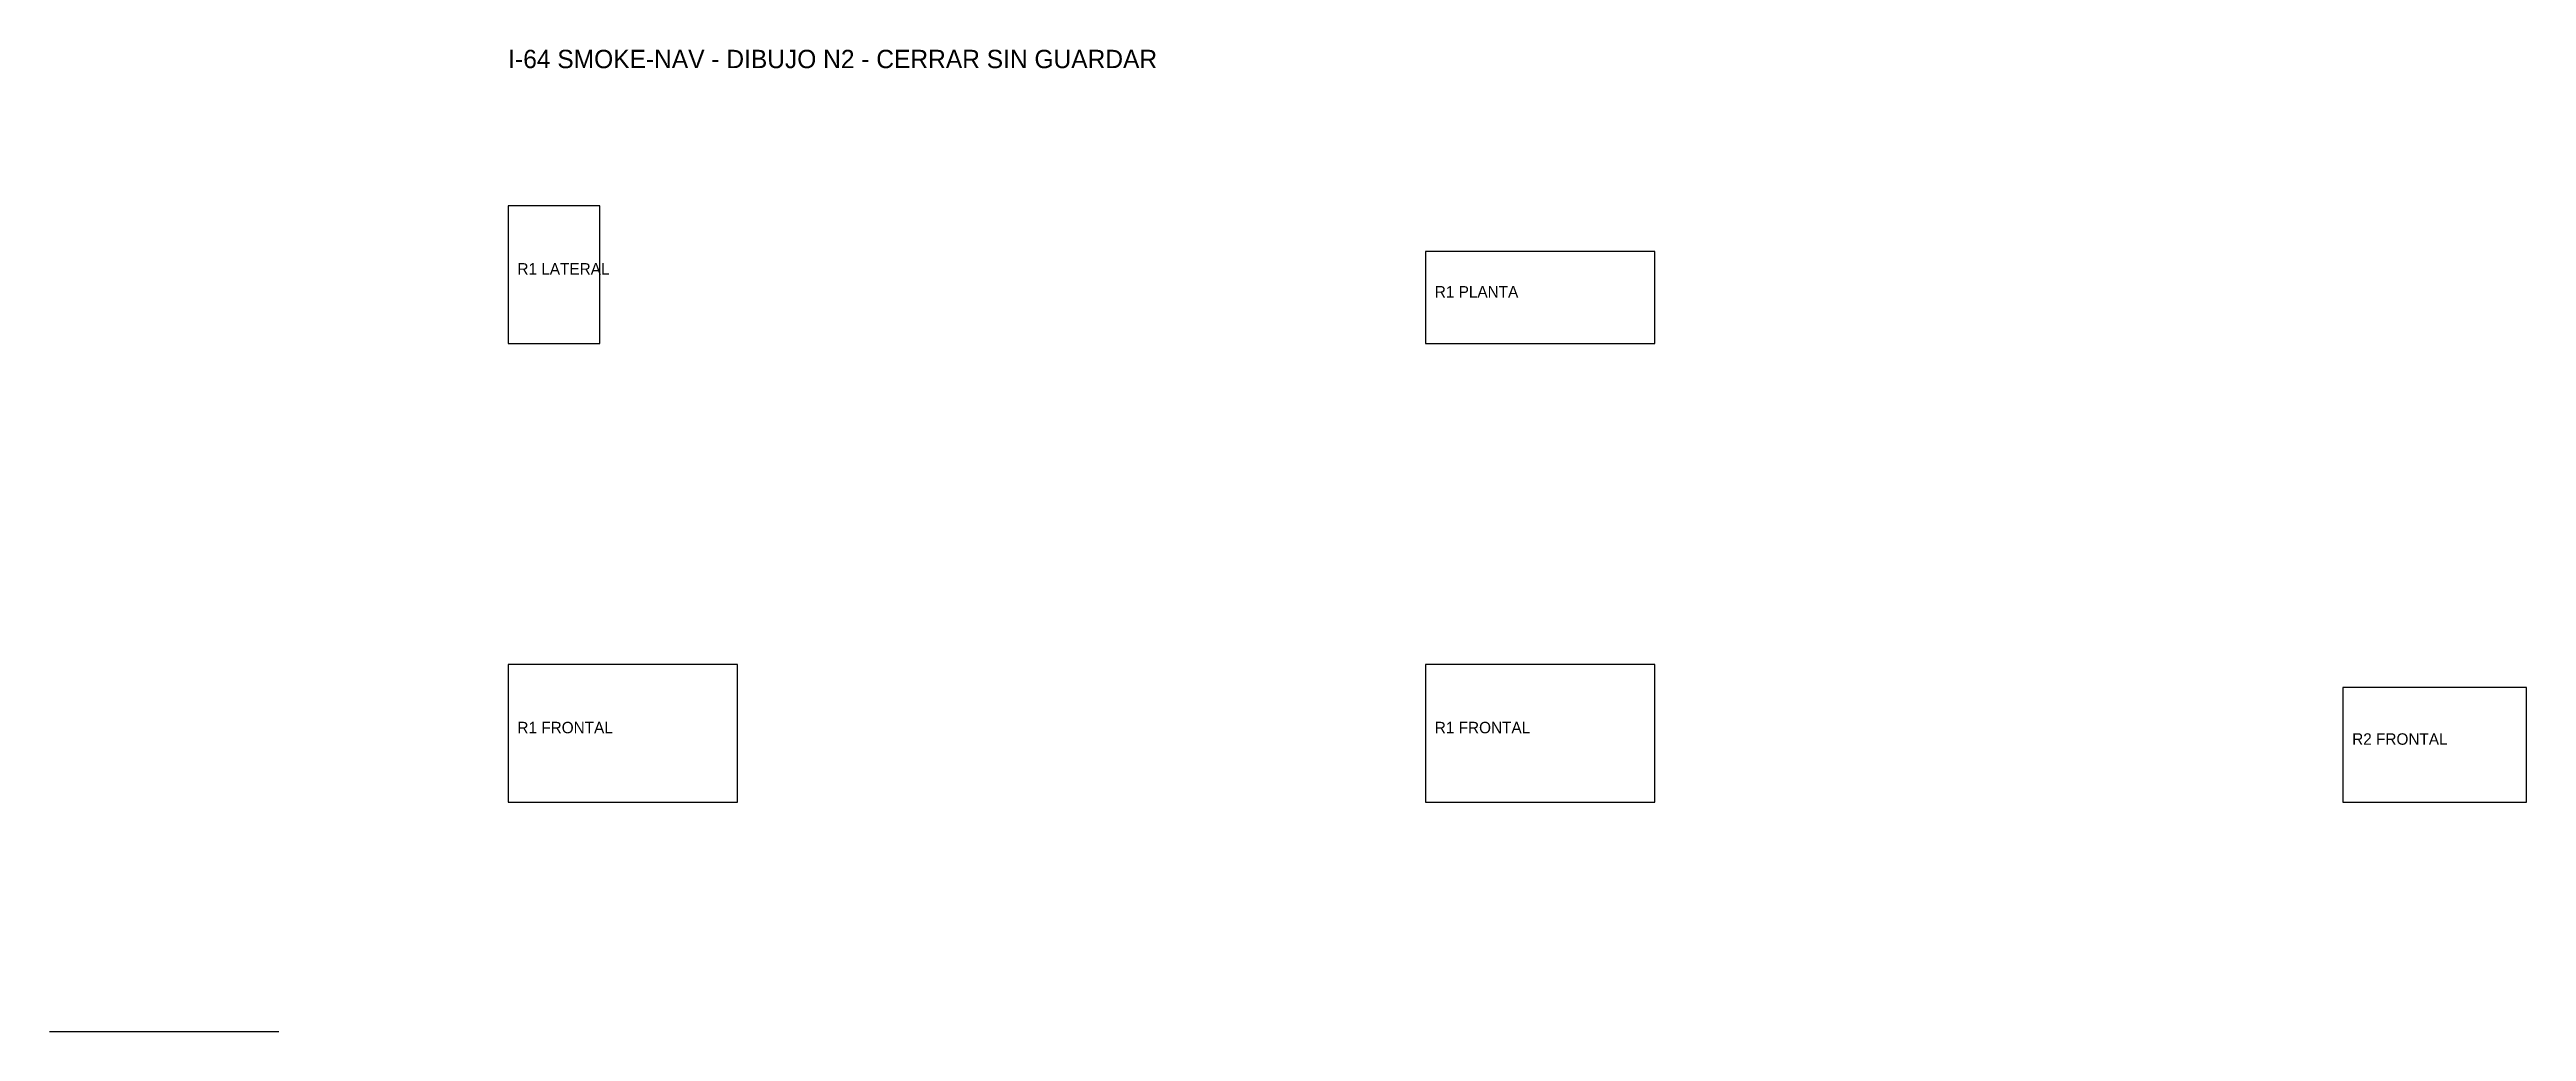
# Model space of a CAD drawing. Header units: inches. Extents: x -200 to 880, y -100 to 328.
import ezdxf

# ---------------------------------------------------------------- set-up
doc = ezdxf.new("R2010")
doc.units = ezdxf.units.IN
doc.header["$MEASUREMENT"] = 0

# ---------------------------------------------------------------- blocks, each defined once
blk = doc.blocks.new('I64_FX_NAV_R1_FRONTAL')
blk.add_lwpolyline([(0, 0), (100, 0), (100, 60), (0, 60)], close=True)
blk.add_text('R1 FRONTAL', height=5).set_placement((4, 30))
blk = doc.blocks.new('I64_FX_NAV_R1_LATERAL')
blk.add_lwpolyline([(0, 0), (40, 0), (40, 60), (0, 60)], close=True)
blk.add_text('R1 LATERAL', height=5).set_placement((4, 30))
blk = doc.blocks.new('I64_FX_NAV_R1_PLANTA')
blk.add_lwpolyline([(0, 0), (100, 0), (100, 40), (0, 40)], close=True)
blk.add_text('R1 PLANTA', height=5).set_placement((4, 20))
blk = doc.blocks.new('I64_FX_NAV_R2_FRONTAL')
blk.add_lwpolyline([(0, 0), (80, 0), (80, 50), (0, 50)], close=True)
blk.add_text('R2 FRONTAL', height=5).set_placement((4, 25))

msp = doc.modelspace()

# ---------------------------------------------------------------- linework, layer by layer
msp.add_line((-200, -100), (-100, -100))

# ---------------------------------------------------------------- block references
for name, p in [('I64_FX_NAV_R1_LATERAL', (0, 200)), ('I64_FX_NAV_R1_PLANTA', (400, 200)), ('I64_FX_NAV_R1_FRONTAL', (0, 0)), ('I64_FX_NAV_R1_FRONTAL', (400, 0)), ('I64_FX_NAV_R2_FRONTAL', (800, 0))]:
    msp.add_blockref(name, p)

# ---------------------------------------------------------------- texts
msp.add_text('I-64 SMOKE-NAV - DIBUJO N2 - CERRAR SIN GUARDAR', height=8).set_placement((0, 320))

doc.saveas('drawing.dxf')
